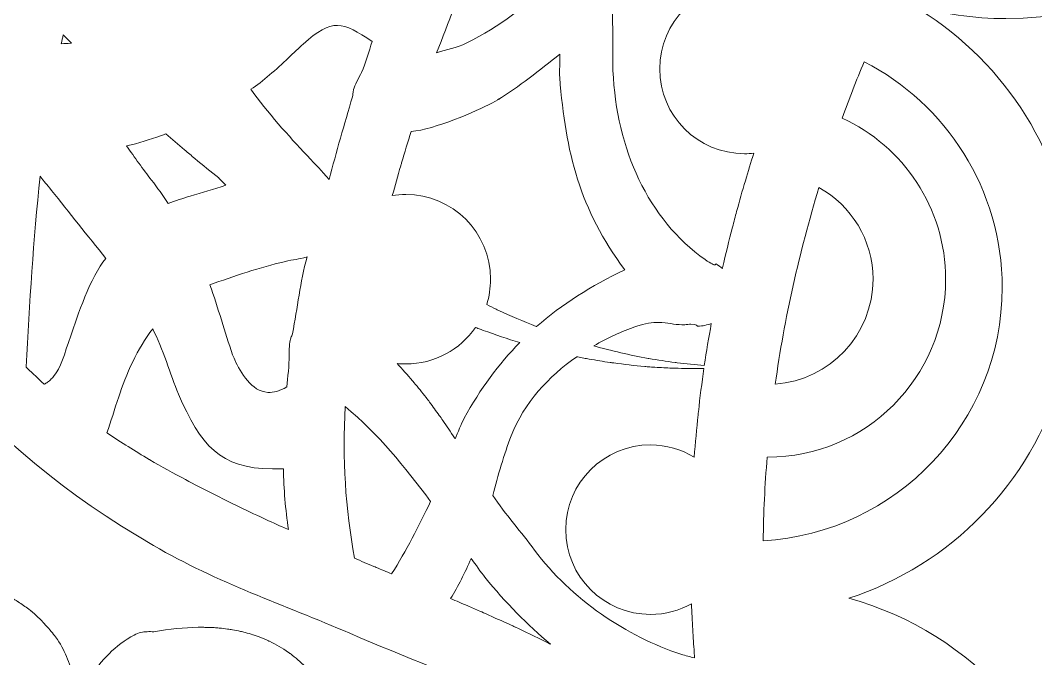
# Model space of a CAD drawing. Header units: millimetres. Extents: x -416 to 1516, y -417 to 43.
# Drawn here: x 591.07 to 619.04, y -168.14 to -150.55 of the extents above; entities that cross this region are included whole.
import ezdxf

# ---------------------------------------------------------------- set-up
doc = ezdxf.new("R2010")
doc.units = ezdxf.units.MM
doc.header["$MEASUREMENT"] = 0
doc.layers.add('Layer 3', color=7, linetype='Continuous')

msp = doc.modelspace()

# ---------------------------------------------------------------- linework, layer by layer
at = {"layer": 'Layer 3', "lineweight": 0}
for points, knots in [([(615.643, -150.138), (616.463, -150.375), (617.329, -150.505), (618.224, -150.505), (618.224, -150.505), (618.224, -150.505), (618.224, -150.505), (618.224, -150.505), (618.224, -150.505), (618.224, -150.505), (623.357, -150.505), (627.532, -146.329), (627.532, -141.197), (627.532, -138.694), (626.534, -136.423), (624.92, -134.749), (624.961, -134.692), (625.003, -134.635), (625.044, -134.578), (626.449, -135.33), (628.05, -135.762), (629.752, -135.762), (629.752, -135.762), (629.752, -135.762), (629.752, -135.762), (629.752, -135.762), (629.752, -135.762), (629.752, -135.762), (630.492, -135.762), (631.212, -135.679), (631.906, -135.526), (629.271, -137.132), (627.507, -140.034), (627.507, -143.34), (627.507, -146.32), (628.946, -148.965), (631.161, -150.632), (630.418, -150.435), (629.641, -150.325), (628.836, -150.325), (628.836, -150.325), (628.836, -150.325), (628.836, -150.325), (628.836, -150.325), (628.836, -150.325), (628.836, -150.325), (624.683, -150.325), (621.17, -153.11), (620.06, -156.91), (619.738, -154.02), (618.044, -151.539), (615.643, -150.138)], [0, 0, 0, 0, 1, 1, 1, 2, 2, 2, 3, 3, 3, 4, 4, 4, 5, 5, 5, 6, 6, 6, 7, 7, 7, 8, 8, 8, 9, 9, 9, 10, 10, 10, 11, 11, 11, 12, 12, 12, 13, 13, 13, 14, 14, 14, 15, 15, 15, 16, 16, 16, 17, 17, 17, 17]), ([(605.771, -149.436), (605.046, -150.135), (604.268, -150.735), (603.374, -151.176), (603.074, -151.324), (602.836, -151.351), (602.535, -151.451), (603.228, -149.796), (603.699, -148.06), (604.344, -146.391), (604.38, -146.296), (604.424, -146.21), (604.45, -146.12), (604.476, -146.03), (604.509, -145.968), (604.542, -145.885), (605.21, -147.008), (605.537, -148.159), (605.771, -149.436)], [0, 0, 0, 0, 1, 1, 1, 2, 2, 2, 3, 3, 3, 4, 4, 4, 5, 5, 5, 6, 6, 6, 6]), ([(609.937, -157.143), (608.361, -156.033), (607.497, -154.1), (607.398, -151.939), (607.382, -151.573), (607.41, -150.534), (607.368, -150.07), (607.722, -149.537), (608.259, -149.029), (608.645, -148.566), (609.759, -147.23), (611.359, -146.424), (612.913, -146.172), (613.112, -146.14), (613.283, -146.132), (613.435, -146.139), (613.892, -146.16), (614.182, -146.317), (614.555, -146.356), (614.605, -146.361), (614.644, -146.368), (614.677, -146.375), (614.672, -146.384), (614.668, -146.393), (614.663, -146.402), (614.449, -146.785), (614.245, -147.17), (614.046, -147.555), (613.968, -147.704), (613.893, -147.853), (613.818, -148.002), (613.696, -148.245), (613.576, -148.488), (613.459, -148.732), (613.372, -148.911), (613.285, -149.09), (613.202, -149.27), (613.061, -149.573), (612.925, -149.877), (612.792, -150.181), (612.773, -150.224), (612.753, -150.266), (612.735, -150.308), (612.308, -149.847), (611.7, -149.557), (611.023, -149.557), (609.733, -149.557), (608.688, -150.602), (608.688, -151.892), (608.688, -153.182), (609.733, -154.227), (611.023, -154.227), (611.109, -154.227), (611.193, -154.222), (611.277, -154.212), (611.197, -154.465), (611.12, -154.717), (611.045, -154.97), (610.962, -155.252), (610.882, -155.534), (610.805, -155.816), (610.766, -155.96), (610.729, -156.105), (610.692, -156.25), (610.595, -156.622), (610.503, -156.994), (610.419, -157.367), (610.417, -157.375), (610.415, -157.384), (610.413, -157.392), (610.364, -157.348), (610.308, -157.305), (610.241, -157.262), (610.241, -157.262), (610.241, -157.262), (610.241, -157.262), (610.241, -157.262), (610.241, -157.262), (610.241, -157.262), (610.231, -157.256), (610.242, -157.287), (610.212, -157.29), (610.183, -157.293), (610.112, -157.266), (609.937, -157.143)], [0, 0, 0, 0, 1, 1, 1, 2, 2, 2, 3, 3, 3, 4, 4, 4, 5, 5, 5, 6, 6, 6, 7, 7, 7, 8, 8, 8, 9, 9, 9, 10, 10, 10, 11, 11, 11, 12, 12, 12, 13, 13, 13, 14, 14, 14, 15, 15, 15, 16, 16, 16, 17, 17, 17, 18, 18, 18, 19, 19, 19, 20, 20, 20, 21, 21, 21, 22, 22, 22, 23, 23, 23, 24, 24, 24, 25, 25, 25, 26, 26, 26, 27, 27, 27, 28, 28, 28, 28]), ([(597.424, -152.452), (597.752, -152.239), (598.127, -151.899), (598.455, -151.594), (598.455, -151.594), (598.455, -151.595), (598.456, -151.595), (598.456, -151.595), (598.456, -151.595), (598.456, -151.595), (598.456, -151.595), (598.456, -151.595), (598.456, -151.595), (598.456, -151.595), (598.455, -151.593), (598.455, -151.593), (598.606, -151.452), (598.748, -151.318), (598.869, -151.207), (599.265, -150.844), (599.536, -150.69), (599.809, -150.694), (600.083, -150.699), (600.359, -150.862), (600.768, -151.135), (600.67, -151.415), (600.596, -151.736), (600.47, -151.99), (600.396, -152.14), (600.284, -152.349), (600.255, -152.462), (600.226, -152.575), (600.238, -152.597), (600.22, -152.658), (599.998, -153.428), (599.779, -154.165), (599.58, -154.938), (599.342, -154.66), (599.257, -154.576), (598.971, -154.274), (598.481, -153.759), (597.867, -153.072), (597.424, -152.452)], [0, 0, 0, 0, 1, 1, 1, 2, 2, 2, 3, 3, 3, 4, 4, 4, 5, 5, 5, 6, 6, 6, 7, 7, 7, 8, 8, 8, 9, 9, 9, 10, 10, 10, 11, 11, 11, 12, 12, 12, 13, 13, 13, 14, 14, 14, 14]), ([(592.479, -151.183), (592.343, -151.192), (592.32, -151.189), (592.201, -151.2), (592.217, -151.117), (592.237, -151.034), (592.254, -150.951), (592.268, -150.966), (592.282, -150.982), (592.296, -150.996), (592.356, -151.059), (592.419, -151.12), (592.479, -151.183)], [0, 0, 0, 0, 1, 1, 1, 2, 2, 2, 3, 3, 3, 4, 4, 4, 4]), ([(601.692, -155.349), (601.565, -155.349), (601.442, -155.362), (601.321, -155.381), (601.396, -155.109), (601.473, -154.836), (601.552, -154.563), (601.56, -154.536), (601.568, -154.508), (601.576, -154.48), (601.66, -154.191), (601.748, -153.902), (601.841, -153.614), (602.48, -153.563), (603.649, -153.051), (604.058, -152.836), (604.227, -152.746), (604.274, -152.721), (604.275, -152.72), (604.281, -152.716), (604.242, -152.736), (604.221, -152.747), (604.803, -152.392), (605.384, -151.918), (605.935, -151.486), (605.944, -151.666), (605.918, -151.971), (605.931, -152.131), (606.098, -154.197), (606.479, -155.757), (607.725, -157.426), (606.793, -157.868), (605.994, -158.377), (605.295, -158.99), (605.292, -158.989), (605.289, -158.988), (605.286, -158.986), (604.928, -158.847), (604.576, -158.695), (604.228, -158.534), (604.213, -158.527), (604.198, -158.519), (604.182, -158.512), (604.094, -158.471), (604.009, -158.424), (603.921, -158.381), (603.989, -158.161), (604.027, -157.927), (604.027, -157.684), (604.027, -156.395), (602.981, -155.349), (601.692, -155.349)], [0, 0, 0, 0, 1, 1, 1, 2, 2, 2, 3, 3, 3, 4, 4, 4, 5, 5, 5, 6, 6, 6, 7, 7, 7, 8, 8, 8, 9, 9, 9, 10, 10, 10, 11, 11, 11, 12, 12, 12, 13, 13, 13, 14, 14, 14, 15, 15, 15, 16, 16, 16, 17, 17, 17, 17]), ([(616.562, -157.684), (616.562, -155.715), (615.392, -154.022), (613.713, -153.245), (613.902, -152.726), (614.103, -152.208), (614.317, -151.692), (616.573, -152.854), (618.12, -155.205), (618.12, -157.913), (618.12, -161.631), (615.203, -164.673), (611.537, -164.889), (611.546, -164.122), (611.584, -163.354), (611.646, -162.586), (611.65, -162.586), (611.655, -162.587), (611.659, -162.587), (611.659, -162.587), (611.659, -162.587), (611.659, -162.587), (611.659, -162.587), (611.659, -162.587), (611.659, -162.587), (614.362, -162.587), (616.562, -160.387), (616.562, -157.684)], [0, 0, 0, 0, 1, 1, 1, 2, 2, 2, 3, 3, 3, 4, 4, 4, 5, 5, 5, 6, 6, 6, 7, 7, 7, 8, 8, 8, 9, 9, 9, 9]), ([(594.57, -167.392), (594.569, -167.392), (594.568, -167.392), (594.567, -167.392), (594.448, -167.396), (594.338, -167.416), (594.21, -167.484), (593.948, -167.623), (593.722, -167.797), (593.52, -167.998), (593.319, -168.199), (593.142, -168.427), (592.976, -168.675), (592.843, -168.662), (592.704, -168.653), (592.575, -168.651), (592.574, -168.649), (592.573, -168.646), (592.572, -168.644), (592.572, -168.644), (592.572, -168.644), (592.572, -168.644), (592.529, -168.546), (592.492, -168.45), (592.455, -168.356), (592.419, -168.262), (592.384, -168.17), (592.345, -168.078), (592.269, -167.896), (592.18, -167.717), (592.045, -167.537), (592.04, -167.531), (592.035, -167.526), (592.03, -167.52), (592.028, -167.517), (592.025, -167.514), (592.023, -167.511), (591.935, -167.396), (591.845, -167.29), (591.753, -167.19), (591.752, -167.189), (591.751, -167.188), (591.75, -167.187), (591.746, -167.183), (591.743, -167.179), (591.739, -167.175), (591.72, -167.155), (591.702, -167.135), (591.684, -167.116), (591.681, -167.113), (591.679, -167.111), (591.677, -167.108), (591.676, -167.107), (591.675, -167.107), (591.674, -167.106), (591.578, -167.007), (591.479, -166.915), (591.378, -166.831), (591.377, -166.83), (591.377, -166.83), (591.376, -166.829), (591.374, -166.828), (591.372, -166.826), (591.37, -166.824), (591.352, -166.81), (591.335, -166.798), (591.318, -166.784), (591.314, -166.781), (591.311, -166.779), (591.307, -166.776), (591.307, -166.775), (591.306, -166.775), (591.305, -166.774), (591.211, -166.701), (591.116, -166.633), (591.018, -166.572), (591.017, -166.571), (591.016, -166.57), (591.015, -166.569), (591.01, -166.566), (591.005, -166.563), (591, -166.56), (590.989, -166.553), (590.979, -166.545), (590.968, -166.539), (590.966, -166.538), (590.965, -166.537), (590.963, -166.536), (590.963, -166.535), (590.963, -166.535), (590.962, -166.535), (590.852, -166.469), (590.739, -166.412), (590.624, -166.36), (590.624, -166.359), (590.623, -166.359), (590.623, -166.359), (590.621, -166.358), (590.618, -166.357), (590.616, -166.356), (590.592, -166.345), (590.568, -166.334), (590.544, -166.324), (590.542, -166.324), (590.54, -166.323), (590.538, -166.322), (590.538, -166.322), (590.537, -166.322), (590.537, -166.321), (590.42, -166.273), (590.302, -166.229), (590.181, -166.193), (590.18, -166.193), (590.18, -166.193), (590.18, -166.193), (590.179, -166.192), (590.177, -166.192), (590.176, -166.192), (590.162, -166.188), (590.148, -166.185), (590.134, -166.181), (590.132, -166.18), (590.13, -166.179), (590.127, -166.179), (590.127, -166.179), (590.126, -166.179), (590.125, -166.178), (590.012, -166.147), (589.897, -166.121), (589.779, -166.1), (589.779, -166.099), (589.778, -166.099), (589.778, -166.099), (589.776, -166.099), (589.774, -166.099), (589.772, -166.098), (589.75, -166.094), (589.728, -166.089), (589.705, -166.086), (589.705, -166.086), (589.704, -166.086), (589.704, -166.085), (589.703, -166.085), (589.703, -166.085), (589.703, -166.085), (589.575, -166.065), (589.444, -166.05), (589.31, -166.04), (589.31, -166.04), (589.31, -166.04), (589.31, -166.04), (589.309, -166.04), (589.309, -166.04), (589.308, -166.04), (589.144, -166.028), (588.978, -166.022), (588.807, -166.025), (588.805, -166.025), (588.802, -166.025), (588.8, -166.025), (588.8, -166.025), (588.8, -166.025), (588.8, -166.025), (588.8, -166.025), (588.8, -166.025), (588.8, -166.025), (588.8, -166.025), (588.799, -166.025), (588.799, -166.025), (588.799, -166.025), (588.799, -166.025), (588.799, -166.025), (588.678, -166.027), (588.555, -166.035), (588.431, -166.044), (588.401, -166.046), (588.373, -166.046), (588.343, -166.048), (588.188, -166.061), (588.03, -166.078), (587.869, -166.1), (587.432, -165.516), (586.918, -164.959), (586.423, -164.437), (585.599, -163.568), (584.879, -162.741), (584.371, -161.657), (584.363, -161.64), (584.35, -161.624), (584.35, -161.608), (584.39, -160.166), (584.165, -158.947), (583.379, -157.722), (583.787, -156.744), (584.177, -155.726), (584.495, -154.726), (584.645, -154.254), (584.752, -153.837), (584.874, -153.374), (586.907, -158.533), (589.959, -162.24), (594.741, -165.019), (596.516, -166.05), (598.32, -166.647), (600.15, -167.437), (601.677, -168.096), (603.184, -168.641), (604.656, -169.393), (604.658, -169.394), (604.659, -169.395), (604.66, -169.395), (604.945, -169.541), (605.224, -169.692), (605.498, -169.846), (605.541, -169.871), (605.583, -169.895), (605.625, -169.92), (605.695, -169.961), (605.765, -170.003), (605.836, -170.044), (605.993, -170.136), (606.149, -170.228), (606.303, -170.323), (606.35, -170.352), (606.396, -170.381), (606.442, -170.41), (606.54, -170.472), (606.636, -170.534), (606.732, -170.597), (606.855, -170.676), (606.977, -170.756), (607.097, -170.838), (607.128, -170.858), (607.158, -170.879), (607.189, -170.899), (607.314, -170.985), (607.438, -171.073), (607.562, -171.161), (607.683, -171.247), (607.803, -171.334), (607.922, -171.422), (608.042, -171.512), (608.161, -171.603), (608.279, -171.694), (608.326, -171.731), (608.373, -171.767), (608.42, -171.804), (608.499, -171.867), (608.578, -171.929), (608.657, -171.992), (608.765, -172.079), (608.872, -172.168), (608.978, -172.257), (609.033, -172.303), (609.089, -172.348), (609.143, -172.395), (609.215, -172.456), (609.287, -172.519), (609.359, -172.581), (609.518, -172.72), (609.677, -172.86), (609.834, -173.003), (609.882, -173.047), (609.929, -173.092), (609.977, -173.137), (610.005, -173.164), (610.033, -173.19), (610.061, -173.217), (610.222, -173.367), (610.382, -173.518), (610.541, -173.674), (610.568, -173.788), (610.596, -173.903), (610.624, -174.017), (610.595, -174.001), (610.566, -173.987), (610.537, -173.971), (610.275, -173.828), (610.013, -173.685), (609.75, -173.55), (609.747, -173.548), (609.744, -173.546), (609.74, -173.545), (609.74, -173.545), (609.737, -173.543), (609.737, -173.543), (609.71, -173.529), (609.683, -173.517), (609.657, -173.504), (609.609, -173.479), (609.56, -173.457), (609.512, -173.433), (609.239, -173.294), (608.965, -173.163), (608.69, -173.031), (608.571, -172.972), (608.451, -172.912), (608.331, -172.856), (608.328, -172.854), (608.325, -172.853), (608.322, -172.851), (608.322, -172.851), (608.322, -172.851), (608.322, -172.851), (608.296, -172.839), (608.269, -172.828), (608.243, -172.815), (608.216, -172.804), (608.189, -172.792), (608.162, -172.779), (608.162, -172.779), (608.16, -172.778), (608.16, -172.778), (607.873, -172.645), (607.585, -172.515), (607.296, -172.389), (607.292, -172.387), (607.289, -172.386), (607.285, -172.384), (607.09, -172.299), (606.893, -172.218), (606.696, -172.136), (606.688, -172.133), (606.68, -172.129), (606.672, -172.126), (606.585, -172.089), (606.497, -172.054), (606.409, -172.018), (606.306, -171.976), (606.204, -171.933), (606.1, -171.892), (606.091, -171.888), (606.081, -171.883), (606.071, -171.879), (606.066, -171.877), (606.061, -171.875), (606.055, -171.873), (605.864, -171.797), (605.673, -171.721), (605.48, -171.648), (605.476, -171.646), (605.473, -171.645), (605.469, -171.643), (605.428, -171.628), (605.386, -171.613), (605.345, -171.598), (605.181, -171.535), (605.016, -171.475), (604.851, -171.414), (604.806, -171.398), (604.762, -171.381), (604.718, -171.365), (604.705, -171.36), (604.692, -171.356), (604.678, -171.351), (604.541, -171.301), (604.404, -171.249), (604.265, -171.201), (604.263, -171.2), (604.26, -171.199), (604.258, -171.198), (604.232, -171.189), (604.207, -171.181), (604.182, -171.172), (603.815, -171.045), (603.445, -170.922), (603.074, -170.803), (603.073, -170.803), (603.073, -170.803), (603.073, -170.803), (603.07, -170.802), (603.066, -170.801), (603.063, -170.8), (602.926, -170.756), (602.788, -170.714), (602.65, -170.672), (602.644, -170.67), (602.638, -170.668), (602.632, -170.666), (602.62, -170.662), (602.607, -170.659), (602.594, -170.655), (602.307, -170.566), (602.018, -170.48), (601.728, -170.396), (601.727, -170.396), (601.727, -170.396), (601.726, -170.396), (601.721, -170.394), (601.715, -170.393), (601.71, -170.391), (601.582, -170.355), (601.455, -170.317), (601.326, -170.282), (601.323, -170.281), (601.32, -170.28), (601.317, -170.279), (601.313, -170.278), (601.31, -170.277), (601.306, -170.276), (600.877, -170.157), (600.447, -170.041), (600.011, -169.932), (599.944, -169.791), (599.874, -169.658), (599.802, -169.529), (599.802, -169.528), (599.801, -169.527), (599.801, -169.526), (599.794, -169.514), (599.786, -169.502), (599.779, -169.489), (599.777, -169.486), (599.775, -169.482), (599.773, -169.479), (599.713, -169.373), (599.651, -169.27), (599.587, -169.172), (599.587, -169.171), (599.586, -169.171), (599.586, -169.17), (599.568, -169.142), (599.549, -169.116), (599.531, -169.089), (599.53, -169.088), (599.529, -169.086), (599.528, -169.084), (599.472, -169.002), (599.416, -168.922), (599.358, -168.846), (599.358, -168.845), (599.357, -168.845), (599.356, -168.844), (599.334, -168.814), (599.311, -168.786), (599.289, -168.757), (599.288, -168.756), (599.287, -168.755), (599.286, -168.754), (599.23, -168.684), (599.173, -168.616), (599.114, -168.551), (599.113, -168.55), (599.113, -168.549), (599.112, -168.548), (599.087, -168.521), (599.063, -168.494), (599.038, -168.468), (599.037, -168.467), (599.037, -168.466), (599.036, -168.466), (598.976, -168.402), (598.915, -168.342), (598.852, -168.285), (598.852, -168.284), (598.851, -168.283), (598.85, -168.283), (598.826, -168.26), (598.801, -168.236), (598.776, -168.214), (598.776, -168.213), (598.776, -168.213), (598.775, -168.213), (598.705, -168.151), (598.634, -168.094), (598.561, -168.039), (598.56, -168.038), (598.559, -168.037), (598.558, -168.036), (598.539, -168.022), (598.522, -168.007), (598.503, -167.993), (598.503, -167.993), (598.503, -167.993), (598.502, -167.993), (598.488, -167.982), (598.472, -167.973), (598.458, -167.963), (598.291, -167.846), (598.118, -167.744), (597.937, -167.657), (597.928, -167.653), (597.918, -167.647), (597.909, -167.642), (597.908, -167.642), (597.908, -167.642), (597.908, -167.642), (597.883, -167.63), (597.857, -167.621), (597.832, -167.61), (597.831, -167.609), (597.83, -167.609), (597.829, -167.608), (597.752, -167.575), (597.674, -167.543), (597.595, -167.514), (597.594, -167.514), (597.594, -167.514), (597.594, -167.514), (597.558, -167.501), (597.521, -167.49), (597.484, -167.478), (597.483, -167.478), (597.483, -167.478), (597.482, -167.478), (597.411, -167.454), (597.339, -167.433), (597.265, -167.414), (597.265, -167.414), (597.264, -167.414), (597.264, -167.413), (597.223, -167.403), (597.181, -167.393), (597.138, -167.384), (597.138, -167.383), (597.138, -167.383), (597.138, -167.383), (597.065, -167.367), (596.992, -167.353), (596.918, -167.34), (596.918, -167.34), (596.918, -167.34), (596.917, -167.34), (596.873, -167.332), (596.829, -167.325), (596.783, -167.319), (596.783, -167.319), (596.783, -167.319), (596.783, -167.319), (596.708, -167.308), (596.63, -167.3), (596.553, -167.293), (596.552, -167.293), (596.552, -167.293), (596.552, -167.293), (596.507, -167.289), (596.462, -167.284), (596.416, -167.281), (596.416, -167.281), (596.416, -167.281), (596.416, -167.281), (596.331, -167.276), (596.244, -167.274), (596.157, -167.273), (596.157, -167.273), (596.157, -167.273), (596.156, -167.273), (596.116, -167.272), (596.077, -167.27), (596.036, -167.27), (596.036, -167.27), (596.036, -167.27), (596.036, -167.27), (596.016, -167.27), (595.994, -167.272), (595.974, -167.272), (595.589, -167.278), (595.183, -167.318), (594.751, -167.394), (594.686, -167.391), (594.627, -167.391), (594.57, -167.392)], [0, 0, 0, 0, 1, 1, 1, 2, 2, 2, 3, 3, 3, 4, 4, 4, 5, 5, 5, 6, 6, 6, 7, 7, 7, 8, 8, 8, 9, 9, 9, 10, 10, 10, 11, 11, 11, 12, 12, 12, 13, 13, 13, 14, 14, 14, 15, 15, 15, 16, 16, 16, 17, 17, 17, 18, 18, 18, 19, 19, 19, 20, 20, 20, 21, 21, 21, 22, 22, 22, 23, 23, 23, 24, 24, 24, 25, 25, 25, 26, 26, 26, 27, 27, 27, 28, 28, 28, 29, 29, 29, 30, 30, 30, 31, 31, 31, 32, 32, 32, 33, 33, 33, 34, 34, 34, 35, 35, 35, 36, 36, 36, 37, 37, 37, 38, 38, 38, 39, 39, 39, 40, 40, 40, 41, 41, 41, 42, 42, 42, 43, 43, 43, 44, 44, 44, 45, 45, 45, 46, 46, 46, 47, 47, 47, 48, 48, 48, 49, 49, 49, 50, 50, 50, 51, 51, 51, 52, 52, 52, 53, 53, 53, 54, 54, 54, 55, 55, 55, 56, 56, 56, 57, 57, 57, 58, 58, 58, 59, 59, 59, 60, 60, 60, 61, 61, 61, 62, 62, 62, 63, 63, 63, 64, 64, 64, 65, 65, 65, 66, 66, 66, 67, 67, 67, 68, 68, 68, 69, 69, 69, 70, 70, 70, 71, 71, 71, 72, 72, 72, 73, 73, 73, 74, 74, 74, 75, 75, 75, 76, 76, 76, 77, 77, 77, 78, 78, 78, 79, 79, 79, 80, 80, 80, 81, 81, 81, 82, 82, 82, 83, 83, 83, 84, 84, 84, 85, 85, 85, 86, 86, 86, 87, 87, 87, 88, 88, 88, 89, 89, 89, 90, 90, 90, 91, 91, 91, 92, 92, 92, 93, 93, 93, 94, 94, 94, 95, 95, 95, 96, 96, 96, 97, 97, 97, 98, 98, 98, 99, 99, 99, 100, 100, 100, 101, 101, 101, 102, 102, 102, 103, 103, 103, 104, 104, 104, 105, 105, 105, 106, 106, 106, 107, 107, 107, 108, 108, 108, 109, 109, 109, 110, 110, 110, 111, 111, 111, 112, 112, 112, 113, 113, 113, 114, 114, 114, 115, 115, 115, 116, 116, 116, 117, 117, 117, 118, 118, 118, 119, 119, 119, 120, 120, 120, 121, 121, 121, 122, 122, 122, 123, 123, 123, 124, 124, 124, 125, 125, 125, 126, 126, 126, 127, 127, 127, 128, 128, 128, 129, 129, 129, 130, 130, 130, 131, 131, 131, 132, 132, 132, 133, 133, 133, 134, 134, 134, 135, 135, 135, 136, 136, 136, 137, 137, 137, 138, 138, 138, 139, 139, 139, 140, 140, 140, 141, 141, 141, 142, 142, 142, 143, 143, 143, 144, 144, 144, 145, 145, 145, 146, 146, 146, 147, 147, 147, 148, 148, 148, 149, 149, 149, 150, 150, 150, 151, 151, 151, 152, 152, 152, 153, 153, 153, 154, 154, 154, 155, 155, 155, 156, 156, 156, 157, 157, 157, 158, 158, 158, 159, 159, 159, 160, 160, 160, 161, 161, 161, 162, 162, 162, 163, 163, 163, 164, 164, 164, 165, 165, 165, 166, 166, 166, 167, 167, 167, 168, 168, 168, 169, 169, 169, 170, 170, 170, 171, 171, 171, 172, 172, 172, 173, 173, 173, 174, 174, 174, 175, 175, 175, 176, 176, 176, 177, 177, 177, 178, 178, 178, 179, 179, 179, 180, 180, 180, 181, 181, 181, 182, 182, 182, 183, 183, 183, 184, 184, 184, 185, 185, 185, 186, 186, 186, 187, 187, 187, 187]), ([(596.731, -155.098), (596.401, -155.202), (596.085, -155.3), (595.749, -155.396), (595.556, -155.452), (595.342, -155.526), (595.149, -155.597), (595.008, -155.384), (594.844, -155.155), (594.691, -154.958), (594.444, -154.641), (594.229, -154.335), (594, -154.012), (594.33, -153.937), (594.634, -153.84), (594.959, -153.727), (594.998, -153.714), (595.041, -153.696), (595.082, -153.68), (595.082, -153.68), (595.083, -153.68), (595.083, -153.68), (595.252, -153.829), (595.425, -153.974), (595.597, -154.12), (595.692, -154.2), (595.787, -154.281), (595.883, -154.36), (596.101, -154.542), (596.322, -154.72), (596.545, -154.896), (596.545, -154.896), (596.545, -154.896), (596.546, -154.897), (596.607, -154.963), (596.669, -155.029), (596.731, -155.098)], [0, 0, 0, 0, 1, 1, 1, 2, 2, 2, 3, 3, 3, 4, 4, 4, 5, 5, 5, 6, 6, 6, 7, 7, 7, 8, 8, 8, 9, 9, 9, 10, 10, 10, 11, 11, 11, 12, 12, 12, 12]), ([(591.617, -154.847), (591.745, -155.012), (591.787, -155.055), (591.934, -155.239), (592.408, -155.834), (592.931, -156.493), (593.43, -157.109), (593.001, -157.623), (592.643, -158.715), (592.462, -159.241), (592.281, -159.767), (592.193, -160.118), (591.989, -160.364), (591.984, -160.37), (591.978, -160.374), (591.974, -160.38), (591.943, -160.415), (591.912, -160.448), (591.876, -160.479), (591.859, -160.494), (591.838, -160.506), (591.82, -160.52), (591.793, -160.539), (591.768, -160.56), (591.738, -160.578), (591.734, -160.575), (591.73, -160.571), (591.726, -160.568), (591.571, -160.428), (591.421, -160.285), (591.274, -160.14), (591.263, -160.128), (591.25, -160.117), (591.239, -160.105), (591.237, -160.104), (591.235, -160.102), (591.234, -160.101), (591.32, -158.34), (591.441, -156.603), (591.617, -154.847)], [0, 0, 0, 0, 1, 1, 1, 2, 2, 2, 3, 3, 3, 4, 4, 4, 5, 5, 5, 6, 6, 6, 7, 7, 7, 8, 8, 8, 9, 9, 9, 10, 10, 10, 11, 11, 11, 12, 12, 12, 13, 13, 13, 13]), ([(611.868, -160.576), (612.123, -158.763), (612.526, -156.954), (613.074, -155.156), (613.96, -155.653), (614.562, -156.598), (614.562, -157.684), (614.562, -159.214), (613.371, -160.468), (611.868, -160.576)], [0, 0, 0, 0, 1, 1, 1, 2, 2, 2, 3, 3, 3, 3]), ([(598.411, -160.651), (598.22, -160.769), (598.049, -160.812), (597.896, -160.801), (597.438, -160.771), (597.144, -160.265), (596.983, -159.906), (596.952, -159.837), (596.933, -159.795), (596.918, -159.764), (596.712, -159.146), (596.521, -158.472), (596.295, -157.841), (596.938, -157.603), (597.707, -157.351), (598.34, -157.201), (598.64, -157.131), (598.712, -157.144), (598.971, -157.07), (598.783, -157.772), (598.709, -158.467), (598.571, -159.184), (598.561, -159.232), (598.544, -159.235), (598.515, -159.331), (598.487, -159.426), (598.479, -159.635), (598.479, -159.783), (598.481, -160.052), (598.441, -160.389), (598.411, -160.651)], [0, 0, 0, 0, 1, 1, 1, 2, 2, 2, 3, 3, 3, 4, 4, 4, 5, 5, 5, 6, 6, 6, 7, 7, 7, 8, 8, 8, 9, 9, 9, 10, 10, 10, 10]), ([(593.784, -160.923), (593.977, -160.324), (594.309, -159.573), (594.721, -159.055), (595.01, -159.59), (595.198, -160.312), (595.431, -160.847), (596.047, -162.262), (596.563, -162.896), (598.017, -162.91), (598.114, -162.911), (598.215, -162.91), (598.321, -162.905), (598.328, -163.464), (598.381, -164.025), (598.458, -164.582), (598.4, -164.556), (598.343, -164.532), (598.286, -164.506), (598.086, -164.417), (597.888, -164.323), (597.688, -164.231), (597.435, -164.114), (597.183, -163.995), (596.932, -163.873), (596.735, -163.778), (596.541, -163.679), (596.346, -163.58), (596.103, -163.457), (595.862, -163.333), (595.624, -163.205), (595.293, -163.027), (594.962, -162.848), (594.642, -162.659), (594.636, -162.656), (594.631, -162.652), (594.626, -162.649), (594.235, -162.418), (593.854, -162.179), (593.485, -161.929), (593.476, -161.923), (593.467, -161.918), (593.458, -161.912), (593.567, -161.605), (593.669, -161.279), (593.784, -160.923)], [0, 0, 0, 0, 1, 1, 1, 2, 2, 2, 3, 3, 3, 4, 4, 4, 5, 5, 5, 6, 6, 6, 7, 7, 7, 8, 8, 8, 9, 9, 9, 10, 10, 10, 11, 11, 11, 12, 12, 12, 13, 13, 13, 14, 14, 14, 15, 15, 15, 15]), ([(602.347, -161.07), (602.314, -161.027), (602.282, -160.983), (602.249, -160.941), (602.14, -160.801), (602.03, -160.664), (601.917, -160.529), (601.903, -160.513), (601.889, -160.495), (601.875, -160.479), (601.739, -160.319), (601.598, -160.162), (601.453, -160.009), (601.453, -160.008), (601.452, -160.007), (601.452, -160.007), (601.531, -160.015), (601.611, -160.019), (601.692, -160.019), (602.488, -160.019), (603.19, -159.62), (603.611, -159.012), (603.656, -159.028), (603.7, -159.048), (603.745, -159.064), (603.772, -159.074), (603.799, -159.083), (603.825, -159.093), (604.159, -159.213), (604.495, -159.326), (604.834, -159.428), (604.834, -159.428), (604.834, -159.428), (604.834, -159.428), (604.252, -160.02), (603.743, -160.702), (603.3, -161.515), (603.219, -161.664), (603.13, -161.914), (603.048, -162.077), (603.043, -162.07), (603.038, -162.062), (603.033, -162.055), (602.928, -161.891), (602.821, -161.732), (602.713, -161.575), (602.68, -161.527), (602.646, -161.481), (602.613, -161.434), (602.526, -161.31), (602.437, -161.189), (602.347, -161.07)], [0, 0, 0, 0, 1, 1, 1, 2, 2, 2, 3, 3, 3, 4, 4, 4, 5, 5, 5, 6, 6, 6, 7, 7, 7, 8, 8, 8, 9, 9, 9, 10, 10, 10, 11, 11, 11, 12, 12, 12, 13, 13, 13, 14, 14, 14, 15, 15, 15, 16, 16, 16, 17, 17, 17, 17]), ([(609.167, -159.985), (609.15, -159.983), (609.132, -159.981), (609.114, -159.978), (608.871, -159.947), (608.629, -159.91), (608.389, -159.867), (608.382, -159.866), (608.376, -159.865), (608.369, -159.864), (607.863, -159.773), (607.363, -159.658), (606.871, -159.52), (607.249, -159.301), (607.64, -159.122), (608.023, -158.987), (608.283, -158.895), (608.486, -158.872), (608.663, -158.875), (608.899, -158.881), (609.088, -158.934), (609.297, -158.937), (609.35, -158.938), (609.404, -158.936), (609.46, -158.929), (609.493, -158.925), (609.521, -158.923), (609.546, -158.922), (609.719, -158.916), (609.712, -158.981), (609.727, -158.98), (609.727, -158.98), (609.727, -158.98), (609.728, -158.98), (609.728, -158.98), (609.728, -158.98), (609.728, -158.98), (609.877, -158.972), (610.001, -158.946), (610.107, -158.905), (610.038, -159.29), (609.972, -159.675), (609.915, -160.06), (609.914, -160.06), (609.912, -160.06), (609.91, -160.06), (609.662, -160.041), (609.414, -160.016), (609.167, -159.985)], [0, 0, 0, 0, 1, 1, 1, 2, 2, 2, 3, 3, 3, 4, 4, 4, 5, 5, 5, 6, 6, 6, 7, 7, 7, 8, 8, 8, 9, 9, 9, 10, 10, 10, 11, 11, 11, 12, 12, 12, 13, 13, 13, 14, 14, 14, 15, 15, 15, 16, 16, 16, 16]), ([(608.431, -166.917), (608.842, -166.917), (609.227, -166.81), (609.562, -166.624), (609.571, -166.86), (609.581, -167.096), (609.595, -167.331), (609.606, -167.543), (609.621, -167.755), (609.637, -167.967), (609.641, -168.015), (609.643, -168.063), (609.647, -168.11), (609.529, -168.086), (609.406, -168.056), (609.27, -168.012), (607.801, -167.537), (606.242, -166.498), (605.238, -165.143), (604.891, -164.675), (604.422, -164.139), (604.089, -163.638), (604.228, -163.091), (604.395, -162.515), (604.599, -161.994), (604.952, -161.089), (605.625, -160.362), (606.399, -159.82), (606.407, -159.822), (606.415, -159.823), (606.423, -159.824), (606.425, -159.825), (606.427, -159.825), (606.429, -159.825), (606.484, -159.836), (606.539, -159.847), (606.594, -159.858), (606.644, -159.867), (606.693, -159.874), (606.743, -159.882), (606.936, -159.917), (607.13, -159.949), (607.324, -159.977), (607.34, -159.979), (607.356, -159.983), (607.372, -159.985), (607.39, -159.987), (607.408, -159.989), (607.426, -159.991), (607.708, -160.03), (607.99, -160.064), (608.273, -160.088), (608.296, -160.09), (608.319, -160.093), (608.342, -160.095), (608.349, -160.096), (608.357, -160.096), (608.364, -160.097), (608.364, -160.097), (608.364, -160.097), (608.364, -160.097), (608.428, -160.102), (608.492, -160.106), (608.556, -160.111), (608.637, -160.116), (608.719, -160.119), (608.8, -160.122), (608.872, -160.125), (608.943, -160.131), (609.014, -160.134), (609.024, -160.134), (609.033, -160.135), (609.042, -160.135), (609.062, -160.136), (609.082, -160.135), (609.101, -160.135), (609.343, -160.143), (609.585, -160.146), (609.826, -160.142), (609.836, -160.141), (609.846, -160.14), (609.856, -160.14), (609.872, -160.14), (609.888, -160.141), (609.904, -160.141), (609.904, -160.141), (609.904, -160.141), (609.904, -160.141), (609.846, -160.539), (609.797, -160.938), (609.753, -161.338), (609.75, -161.364), (609.748, -161.39), (609.745, -161.416), (609.702, -161.806), (609.667, -162.196), (609.637, -162.586), (609.285, -162.372), (608.873, -162.247), (608.431, -162.247), (607.142, -162.247), (606.096, -163.293), (606.096, -164.582), (606.096, -165.872), (607.142, -166.917), (608.431, -166.917)], [0, 0, 0, 0, 1, 1, 1, 2, 2, 2, 3, 3, 3, 4, 4, 4, 5, 5, 5, 6, 6, 6, 7, 7, 7, 8, 8, 8, 9, 9, 9, 10, 10, 10, 11, 11, 11, 12, 12, 12, 13, 13, 13, 14, 14, 14, 15, 15, 15, 16, 16, 16, 17, 17, 17, 18, 18, 18, 19, 19, 19, 20, 20, 20, 21, 21, 21, 22, 22, 22, 23, 23, 23, 24, 24, 24, 25, 25, 25, 26, 26, 26, 27, 27, 27, 28, 28, 28, 29, 29, 29, 30, 30, 30, 31, 31, 31, 32, 32, 32, 33, 33, 33, 34, 34, 34, 35, 35, 35, 35]), ([(622.139, -165.682), (622.025, -165.958), (621.919, -166.234), (621.817, -166.512), (621.789, -166.588), (621.762, -166.664), (621.735, -166.74), (621.657, -166.958), (621.581, -167.178), (621.508, -167.399), (621.495, -167.438), (621.481, -167.477), (621.468, -167.516), (621.465, -167.526), (621.462, -167.535), (621.458, -167.545), (621.45, -167.571), (621.442, -167.599), (621.434, -167.626), (621.346, -167.898), (621.261, -168.174), (621.179, -168.456), (621.173, -168.475), (621.167, -168.494), (621.161, -168.514), (621.068, -168.836), (620.977, -169.165), (620.887, -169.505), (620.885, -169.51), (620.884, -169.515), (620.882, -169.52), (620.882, -169.522), (620.881, -169.524), (620.881, -169.525), (620.545, -170.794), (620.533, -171.726), (620.437, -172.848), (620.449, -173.201), (620.446, -173.554), (620.435, -173.907), (619.935, -170.322), (617.322, -167.406), (613.893, -166.472), (616.706, -165.559), (618.91, -163.295), (619.749, -160.45), (619.965, -162.46), (620.833, -164.276), (622.139, -165.682), (622.139, -165.682), (622.139, -165.682), (622.139, -165.682)], [0, 0, 0, 0, 1, 1, 1, 2, 2, 2, 3, 3, 3, 4, 4, 4, 5, 5, 5, 6, 6, 6, 7, 7, 7, 8, 8, 8, 9, 9, 9, 10, 10, 10, 11, 11, 11, 12, 12, 12, 13, 13, 13, 14, 14, 14, 15, 15, 15, 16, 16, 16, 17, 17, 17, 17]), ([(600.021, -161.188), (600.945, -161.956), (601.656, -162.845), (602.375, -163.803), (602.049, -164.486), (601.703, -165.166), (601.302, -165.8), (601.16, -165.741), (601.017, -165.682), (600.878, -165.623), (600.857, -165.615), (600.835, -165.606), (600.814, -165.597), (600.637, -165.523), (600.457, -165.445), (600.279, -165.37), (600.027, -163.991), (599.945, -162.626), (600.021, -161.188)], [0, 0, 0, 0, 1, 1, 1, 2, 2, 2, 3, 3, 3, 4, 4, 4, 5, 5, 5, 6, 6, 6, 6]), ([(603.493, -165.381), (603.608, -165.523), (603.767, -165.765), (603.871, -165.893), (604.443, -166.598), (605.04, -167.202), (605.682, -167.737), (605.663, -167.727), (605.643, -167.718), (605.623, -167.709), (605.525, -167.66), (605.426, -167.613), (605.327, -167.565), (605.123, -167.466), (604.92, -167.365), (604.716, -167.27), (604.712, -167.268), (604.709, -167.266), (604.705, -167.265), (604.683, -167.254), (604.66, -167.245), (604.637, -167.234), (604.557, -167.198), (604.477, -167.162), (604.396, -167.125), (604.315, -167.088), (604.235, -167.052), (604.154, -167.016), (604.012, -166.951), (603.871, -166.887), (603.73, -166.825), (603.619, -166.776), (603.509, -166.73), (603.398, -166.682), (603.241, -166.614), (603.084, -166.547), (602.927, -166.48), (603.132, -166.134), (603.321, -165.771), (603.493, -165.381)], [0, 0, 0, 0, 1, 1, 1, 2, 2, 2, 3, 3, 3, 4, 4, 4, 5, 5, 5, 6, 6, 6, 7, 7, 7, 8, 8, 8, 9, 9, 9, 10, 10, 10, 11, 11, 11, 12, 12, 12, 13, 13, 13, 13])]:
    msp.add_open_spline(points, degree=3, knots=knots, dxfattribs=at)

doc.saveas('drawing.dxf')
